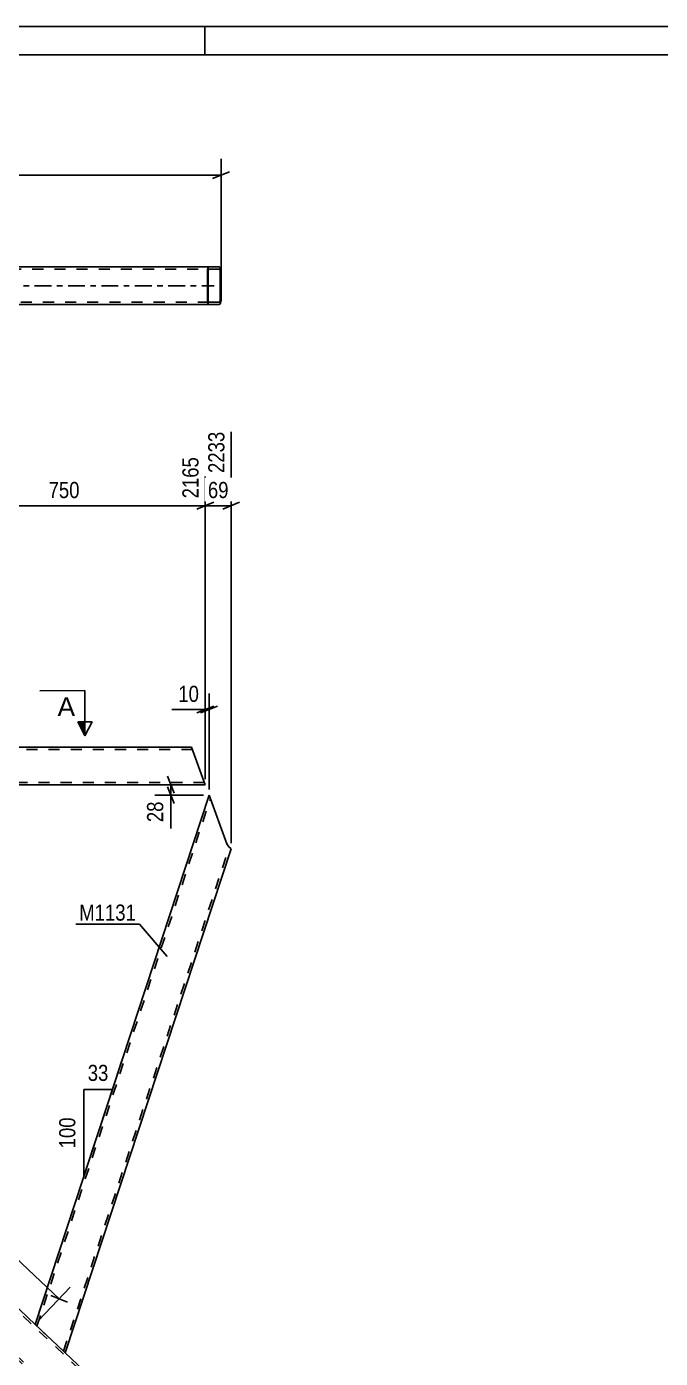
# Model space of a CAD drawing. Header units: millimetres. Extents: x 0 to 594, y 0 to 420.
# Drawn here: x 142.4 to 254.7, y 184 to 420 of the extents above; entities that cross this region are included whole.
import ezdxf

# ---------------------------------------------------------------- set-up
doc = ezdxf.new("R2010")
doc.units = ezdxf.units.MM
doc.linetypes.add('DXK_LINE_DOT2', pattern=[3.9198, 1.9599, -1.9599])
doc.linetypes.add('DXK_LINE_DOT3', pattern=[5.9187, 2.979, -0.9799, 0.9799, -0.9799])
doc.styles.add('Arial', font='ARIAL.TTF', dxfattribs={"height": 0.2})
doc.styles.add('Arial Narrow', font='ARIALN.TTF', dxfattribs={"height": 0.2})

# ---------------------------------------------------------------- blocks, each defined once
blk = doc.blocks.new('Unknown-761571251-1162')
at = {"color": 5, "linetype": 'Continuous'}
for p, q in [((594, 420), (0, 420)), ((174, 415), (174, 420)), ((589, 415), (5, 415))]:
    blk.add_line(p, q, dxfattribs=at)
blk = doc.blocks.new('Part-761571251-6997 - 6985')
at = {"color": 7, "linetype": 'DXK_LINE_DOT2'}
for p, q in [((32.54, 376.6), (32.63, 376.91)), ((32.54, 371.54), (32.54, 376.6)), ((32.63, 376.91), (32.87, 377.17)), ((32.87, 377.17), (33.24, 377.34)), ((33.15, 376.76), (33.11, 376.6)), ((33.11, 371.54), (33.11, 376.6)), ((33.28, 376.89), (33.15, 376.76)), ((33.24, 377.34), (33.68, 377.4)), ((33.46, 376.97), (33.28, 376.89)), ((33.68, 377), (33.46, 376.97)), ((47.52, 377.4), (33.68, 377.4)), ((33.68, 377), (174.72, 377)), ((40.91, 377.4), (41.35, 377.34)), ((41.13, 376.97), (40.91, 377)), ((41.32, 376.89), (41.13, 376.97)), ((41.44, 376.76), (41.32, 376.89)), ((41.35, 377.34), (41.72, 377.17)), ((41.49, 376.6), (41.44, 376.76)), ((41.49, 371.54), (41.49, 376.6)), ((41.72, 377.17), (41.97, 376.91)), ((41.97, 376.91), (42.06, 376.6)), ((42.06, 371.54), (42.06, 376.6)), ((129.39, 377.4), (74.85, 377.4)), ((95.52, 377.4), (74.85, 377.4)), ((32.63, 371.23), (32.54, 371.54)), ((32.87, 370.97), (32.63, 371.23)), ((33.24, 370.8), (32.87, 370.97)), ((33.11, 371.54), (33.15, 371.39)), ((33.15, 371.39), (33.28, 371.26)), ((33.68, 370.74), (33.24, 370.8)), ((33.28, 371.26), (33.46, 371.17)), ((33.46, 371.17), (33.68, 371.14)), ((174.72, 371.14), (33.68, 371.14)), ((47.52, 370.74), (33.68, 370.74)), ((40.91, 371.14), (41.13, 371.17)), ((41.35, 370.8), (40.91, 370.74)), ((41.13, 371.17), (41.32, 371.26)), ((41.32, 371.26), (41.44, 371.39)), ((41.72, 370.97), (41.35, 370.8)), ((41.44, 371.39), (41.49, 371.54)), ((41.97, 371.23), (41.72, 370.97)), ((42.06, 371.54), (41.97, 371.23)), ((95.52, 370.74), (74.85, 370.74)), ((129.39, 370.74), (124.32, 370.74))]:
    blk.add_line(p, q, dxfattribs=at)
at = {"color": 2, "linetype": 'Continuous'}
for p, q in [((74.85, 377.4), (47.52, 377.4)), ((124.32, 377.4), (95.52, 377.4)), ((176.56, 377.4), (129.39, 377.4)), ((174.45, 376.91), (174.43, 376.6)), ((174.43, 371.54), (174.43, 376.6)), ((174.51, 377.17), (174.45, 376.91)), ((174.61, 377.34), (174.51, 377.17)), ((174.57, 376.6), (174.59, 376.76)), ((174.57, 371.54), (174.57, 376.6)), ((174.59, 376.76), (174.62, 376.89)), ((174.72, 377.4), (174.61, 377.34)), ((174.62, 376.89), (174.66, 376.97)), ((174.66, 376.97), (174.72, 377)), ((176.56, 377), (174.72, 377)), ((176.67, 377.34), (176.56, 377.4)), ((176.56, 377), (176.62, 376.97)), ((176.62, 376.97), (176.66, 376.89)), ((176.66, 376.89), (176.7, 376.76)), ((176.77, 377.17), (176.67, 377.34)), ((176.7, 376.76), (176.71, 376.6)), ((176.71, 371.54), (176.71, 376.6)), ((176.83, 376.91), (176.77, 377.17)), ((176.85, 376.6), (176.83, 376.91)), ((176.85, 371.54), (176.85, 376.6)), ((74.85, 370.74), (47.52, 370.74)), ((124.32, 370.74), (95.52, 370.74)), ((176.56, 370.74), (129.39, 370.74)), ((174.43, 371.54), (174.45, 371.23)), ((174.45, 371.23), (174.51, 370.97)), ((174.51, 370.97), (174.61, 370.8)), ((174.59, 371.39), (174.57, 371.54)), ((174.62, 371.26), (174.59, 371.39)), ((174.61, 370.8), (174.72, 370.74)), ((174.66, 371.17), (174.62, 371.26)), ((174.72, 371.14), (174.66, 371.17)), ((176.56, 371.14), (174.72, 371.14)), ((176.62, 371.17), (176.56, 371.14)), ((176.56, 370.74), (176.67, 370.8)), ((176.66, 371.26), (176.62, 371.17)), ((176.7, 371.39), (176.66, 371.26)), ((176.67, 370.8), (176.77, 370.97)), ((176.71, 371.54), (176.7, 371.39)), ((176.77, 370.97), (176.83, 371.23)), ((176.83, 371.23), (176.85, 371.54))]:
    blk.add_line(p, q, dxfattribs=at)
at = {"color": 7, "linetype": 'DXK_LINE_DOT3'}
blk.add_line((37.3, 374.07), (175.64, 374.07), dxfattribs=at)
blk = doc.blocks.new('Part-761571251-5492 - 5487')
at = {"color": 2, "linetype": 'Continuous'}
for p, q in [((42.48, 276.84), (39.28, 285.63)), ((39.28, 285.63), (42.89, 285.63)), ((42.89, 285.63), (143.93, 189.99)), ((141.63, 182.99), (42.48, 276.84)), ((246.13, 93.26), (149.28, 184.93)), ((246.64, 83.59), (146.98, 177.93)), ((245.3, 92.83), (245.37, 92.87)), ((245.83, 93.15), (245.37, 92.87)), ((245.83, 93.15), (246.13, 93.26)), ((244.87, 91.1), (244.78, 91.72)), ((247.61, 83.59), (244.87, 91.1))]:
    blk.add_line(p, q, dxfattribs=at)
at = {"color": 7, "linetype": 'DXK_LINE_DOT2'}
for p, q in [((245.73, 93.09), (42.31, 285.63)), ((247.23, 83.59), (42.17, 277.68)), ((149.28, 184.93), (143.93, 189.99)), ((146.98, 177.93), (141.63, 182.99)), ((245.37, 92.87), (245.3, 92.83)), ((245.3, 92.83), (245.37, 92.87)), ((245.37, 92.87), (245.3, 92.83)), ((245.88, 93.17), (245.83, 93.15)), ((244.78, 91.72), (244.87, 91.1)), ((244.87, 91.1), (244.78, 91.72)), ((244.78, 91.72), (244.87, 91.1)), ((247.61, 83.59), (246.64, 83.59)), ((247.58, 83.59), (247.61, 83.59))]:
    blk.add_line(p, q, dxfattribs=at)
at = {"color": 2, "linetype": 'Continuous'}
blk.add_arc((246.38, 91.65), 1.6, 132.5, 177.5, dxfattribs=at)
at = {"color": 7, "linetype": 'DXK_LINE_DOT2'}
blk.add_arc((246.38, 91.65), 1.6, 132.5, 177.5, dxfattribs=at)
blk.add_arc((246.38, 91.65), 1.6, 132.5, 177.5, dxfattribs=at)
blk.add_arc((246.38, 91.65), 1.6, 132.5, 177.5, dxfattribs=at)
blk = doc.blocks.new('Part-761571251-5493 - 5487')
at = {"color": 2, "linetype": 'Continuous'}
for p, q in [((143.93, 189.99), (174.74, 283.78)), ((177.88, 275.15), (174.74, 283.78)), ((149.28, 184.93), (178.65, 274.3)), ((178.21, 274.62), (177.88, 275.15)), ((178.59, 274.34), (178.21, 274.62)), ((178.65, 274.3), (178.59, 274.34)), ((148.88, 185.3), (143.93, 189.99)), ((149.28, 184.93), (148.88, 185.3))]:
    blk.add_line(p, q, dxfattribs=at)
at = {"color": 7, "linetype": 'DXK_LINE_DOT2'}
for p, q in [((144.25, 189.69), (174.97, 283.17)), ((148.96, 185.23), (178.31, 274.55)), ((178.12, 274.77), (178.21, 274.62)), ((178.21, 274.62), (178.23, 274.61)), ((178.21, 274.62), (178.23, 274.61)), ((178.21, 274.62), (178.23, 274.61)), ((178.21, 274.62), (178.21, 274.62)), ((178.23, 274.61), (178.28, 274.57)), ((178.23, 274.61), (178.28, 274.57)), ((178.31, 274.55), (178.28, 274.57)), ((178.28, 274.57), (178.31, 274.55))]:
    blk.add_line(p, q, dxfattribs=at)
blk = doc.blocks.new('Part-761571251-5499 - 5487')
at = {"color": 2, "linetype": 'Continuous'}
for p, q in [((38.57, 286.12), (29.76, 292.29)), ((31.08, 292.29), (29.76, 292.29)), ((79.08, 292.29), (33.54, 292.29)), ((120.74, 292.29), (81.55, 292.29)), ((171.65, 292.29), (121.54, 292.29)), ((174.07, 285.63), (171.65, 292.29)), ((39.28, 285.63), (38.57, 286.12)), ((174.07, 285.63), (42.89, 285.63))]:
    blk.add_line(p, q, dxfattribs=at)
at = {"color": 7, "linetype": 'DXK_LINE_DOT2'}
for p, q in [((171.79, 291.89), (30.33, 291.89)), ((33.54, 292.29), (31.08, 292.29)), ((81.55, 292.29), (79.08, 292.29)), ((121.54, 292.29), (120.74, 292.29)), ((171.8, 291.86), (171.79, 291.89)), ((173.93, 286.03), (38.71, 286.03)), ((42.89, 285.63), (39.28, 285.63))]:
    blk.add_line(p, q, dxfattribs=at)
blk = doc.blocks.new('StraightDimension-761571251-7125 - 6985')
at = {"color": 7, "linetype": 'Continuous'}
for p, q in [((28.35, 394.29), (25.35, 393.09)), ((26.85, 385.07), (26.85, 396.54)), ((175.35, 393.09), (178.35, 394.29)), ((176.85, 375.07), (176.85, 396.54)), ((26.85, 393.69), (176.85, 393.69))]:
    blk.add_line(p, q, dxfattribs=at)
at = {"color": 0}
blk.add_wipeout([(106.11, 394.44), (106.11, 398.64), (97.6, 398.64), (97.6, 394.44)], dxfattribs=at)
at = {"color": 3, "style": 'Arial Narrow'}
blk.add_text('2250', height=2.863, dxfattribs=at).set_placement((98.2, 395.04))
blk = doc.blocks.new('StraightDimension-761571251-6127 - 5487')
at = {"color": 7, "linetype": 'Continuous'}
for p, q in [((124.06, 319.29), (124.06, 343.7)), ((174.07, 286.63), (174.07, 343.7)), ((125.56, 335.69), (122.56, 334.49)), ((172.57, 334.49), (175.57, 335.69)), ((124.06, 335.09), (174.07, 335.09))]:
    blk.add_line(p, q, dxfattribs=at)
at = {"color": 0, "linetype": 'Continuous'}
blk.add_wipeout([(173.47, 344.3), (169.27, 344.3), (169.27, 335.79), (173.47, 335.79)], dxfattribs=at)
at = {"color": 0}
blk.add_wipeout([(152.41, 335.84), (152.41, 340.04), (145.72, 340.04), (145.72, 335.84)], dxfattribs=at)
at = {"color": 3, "linetype": 'Continuous', "style": 'Arial Narrow'}
blk.add_text('2165', height=2.863, rotation=90.0002, dxfattribs=at).set_placement((172.87, 336.39))
at = {"color": 3, "style": 'Arial Narrow'}
blk.add_text('750', height=2.863, dxfattribs=at).set_placement((146.32, 336.44))
blk = doc.blocks.new('StraightDimension-761571251-6189 - 5487')
at = {"color": 7, "linetype": 'Continuous'}
for p, q in [((174.07, 286.63), (174.07, 301.81)), ((174.74, 284.78), (174.74, 301.81)), ((172.57, 298.36), (175.57, 299.56)), ((176.24, 299.56), (173.24, 298.36)), ((174.07, 298.96), (174.74, 298.96))]:
    blk.add_line(p, q, dxfattribs=at)
at = {"color": 0}
blk.add_wipeout([(173.55, 299.71), (173.55, 303.91), (168.69, 303.91), (168.69, 299.71)], dxfattribs=at)
at = {"color": 7, "linetype": 'Continuous'}
blk.add_line((174.07, 298.96), (168.17, 298.96), dxfattribs=at)
blk.add_line((174.07, 298.96), (168.17, 298.96), dxfattribs=at)
at = {"color": 3, "style": 'Arial Narrow'}
blk.add_text('10', height=2.863, dxfattribs=at).set_placement((169.29, 300.31))
blk = doc.blocks.new('StraightDimension-761571251-7179 - 5487')
at = {"color": 7, "linetype": 'Continuous'}
for p, q in [((43.57, 286.35), (49.11, 292.2)), ((48.65, 289.54), (45.65, 290.73)), ((47.15, 290.13), (148.19, 194.5)), ((144.61, 190.72), (150.15, 196.57)), ((146.69, 195.1), (149.69, 193.9))]:
    blk.add_line(p, q, dxfattribs=at)
at = {"color": 0}
blk.add_wipeout([(101.28, 239.94), (104.17, 242.99), (97.98, 248.84), (95.1, 245.79)], dxfattribs=at)
at = {"color": 3, "style": 'Arial Narrow'}
blk.add_text('2087', height=2.863, rotation=-43.4245, dxfattribs=at).set_placement((95.94, 245.81))
blk = doc.blocks.new('AngleDimension-761571251-7325 - 5487')
at = {"color": 7, "linetype": 'Continuous'}
for p, q in [((159.23, 236.56), (157.61, 231.63)), ((152.55, 231.63), (157.61, 231.63)), ((152.55, 216.24), (157.61, 231.63)), ((152.55, 216.24), (152.55, 231.63))]:
    blk.add_line(p, q, dxfattribs=at)
at = {"color": 0}
for points in [[(157.51, 232.53), (157.51, 236.73), (152.65, 236.73), (152.65, 232.53)], [(151.65, 227.27), (147.45, 227.27), (147.45, 220.59), (151.65, 220.59)]]:
    blk.add_wipeout(points, dxfattribs=at)
at = {"color": 3, "style": 'Arial Narrow'}
blk.add_text('33', height=2.863, dxfattribs=at).set_placement((153.25, 233.13))
blk.add_text('100', height=2.863, rotation=90.0002, dxfattribs=at).set_placement((151.05, 221.19))
blk = doc.blocks.new('StraightDimension-761571251-6126 - 5487')
at = {"color": 7, "linetype": 'Continuous'}
for p, q in [((178.65, 275.3), (178.65, 348.2)), ((174.07, 286.63), (174.07, 343.7)), ((172.57, 334.49), (175.57, 335.69)), ((180.15, 335.69), (177.15, 334.49)), ((174.07, 335.09), (178.65, 335.09))]:
    blk.add_line(p, q, dxfattribs=at)
at = {"color": 0}
blk.add_wipeout([(178.79, 335.84), (178.79, 340.04), (173.93, 340.04), (173.93, 335.84)], dxfattribs=at)
at = {"color": 0, "linetype": 'Continuous'}
blk.add_wipeout([(178.05, 348.8), (173.85, 348.8), (173.85, 340.29), (178.05, 340.29)], dxfattribs=at)
at = {"color": 3, "linetype": 'Continuous', "style": 'Arial Narrow'}
blk.add_text('2233', height=2.863, rotation=90.0002, dxfattribs=at).set_placement((177.45, 340.89))
at = {"color": 3, "style": 'Arial Narrow'}
blk.add_text('69', height=2.863, dxfattribs=at).set_placement((174.53, 336.44))
blk = doc.blocks.new('StraightDimension-761571251-6200 - 5487')
at = {"color": 7, "linetype": 'Continuous'}
for p, q in [((173.07, 285.63), (165.11, 285.63)), ((167.36, 287.13), (168.56, 284.13)), ((167.96, 283.78), (167.96, 285.63)), ((173.74, 283.78), (165.11, 283.78)), ((168.56, 282.28), (167.36, 285.28))]:
    blk.add_line(p, q, dxfattribs=at)
at = {"color": 0}
blk.add_wipeout([(167.21, 283.26), (163.01, 283.26), (163.01, 278.4), (167.21, 278.4)], dxfattribs=at)
at = {"color": 7, "linetype": 'Continuous'}
blk.add_line((167.96, 283.78), (167.96, 277.88), dxfattribs=at)
blk.add_line((167.96, 283.78), (167.96, 277.88), dxfattribs=at)
at = {"color": 3, "style": 'Arial Narrow'}
blk.add_text('28', height=2.863, rotation=90.0002, dxfattribs=at).set_placement((166.61, 279))
blk = doc.blocks.new('Mark-761571251-5530 - 5487')
at = {"color": 0}
blk.add_wipeout([(161.8, 261.54), (161.8, 264.54), (151.74, 264.54), (151.74, 261.54)], dxfattribs=at)
blk.add_wipeout([(161.8, 261.54), (161.8, 264.54), (151.74, 264.54), (151.74, 261.54)], dxfattribs=at)
at = {"color": 30, "linetype": 'Continuous'}
for p in [(151.14, 260.94), (167.3, 255.19)]:
    blk.add_line(p, (162.4, 260.94), dxfattribs=at)
at = {"color": 3, "style": 'Arial Narrow'}
blk.add_text('M1131', height=2.863, dxfattribs=at).set_placement((151.74, 261.54))
blk = doc.blocks.new('SectionMark-761571251-7012 - 5487')
at = {"color": 6, "linetype": 'Continuous'}
for p, q in [((17.24, 302.25), (17.24, 294.25)), ((152.76, 302.31), (152.76, 294.31)), ((17.24, 294.25), (15.99, 296.75)), ((154.01, 296.81), (152.76, 294.31))]:
    blk.add_line(p, q, dxfattribs=at)
at = {"color": 0, "linetype": 'Continuous'}
for points in [[(22.1, 297.75), (22.1, 301.25), (18.99, 301.25), (18.99, 297.75)], [(151.01, 297.81), (151.01, 301.31), (147.9, 301.3), (147.9, 297.8)]]:
    blk.add_wipeout(points, dxfattribs=at)
at = {"linetype": 'Continuous'}
for points in [[(17.24, 296.75), (18.49, 296.75), (17.24, 294.25)], [(151.51, 296.81), (152.76, 296.81), (152.76, 294.31)]]:
    blk.add_hatch(color=6, dxfattribs=at).paths.add_polyline_path(points)
at = {"color": 6, "linetype": 'Continuous'}
for p, q in [((17.24, 302.25), (25.24, 302.25)), ((152.76, 302.31), (144.76, 302.3)), ((18.49, 296.75), (15.99, 296.75)), ((17.24, 294.25), (18.49, 296.75)), ((151.51, 296.81), (154.01, 296.81)), ((152.76, 294.31), (151.51, 296.81))]:
    blk.add_line(p, q, dxfattribs=at)
at = {"color": 3, "linetype": 'Continuous', "style": 'Arial'}
for p in [(18.99, 297.75), (147.9, 297.8)]:
    blk.add_text('A', height=3.34, rotation=0.0229, dxfattribs=at).set_placement(p)

msp = doc.modelspace()

# ---------------------------------------------------------------- block references
for name in ['Unknown-761571251-1162', 'Part-761571251-6997 - 6985', 'Part-761571251-5499 - 5487', 'Part-761571251-5492 - 5487', 'Part-761571251-5493 - 5487']:
    msp.add_blockref(name, (0, 0))

# ---------------------------------------------------------------- next in the draw order: block references
for name in ['StraightDimension-761571251-7125 - 6985', 'StraightDimension-761571251-6127 - 5487']:
    msp.add_blockref(name, (0, 0))

# ---------------------------------------------------------------- next in the draw order: block references
for name in ['SectionMark-761571251-7012 - 5487', 'StraightDimension-761571251-6189 - 5487', 'StraightDimension-761571251-7179 - 5487']:
    msp.add_blockref(name, (0, 0))

# ---------------------------------------------------------------- next in the draw order: block references
for name in ['StraightDimension-761571251-6126 - 5487', 'Mark-761571251-5530 - 5487', 'AngleDimension-761571251-7325 - 5487']:
    msp.add_blockref(name, (0, 0))

# ---------------------------------------------------------------- next in the draw order: block references
msp.add_blockref('StraightDimension-761571251-6200 - 5487', (0, 0))

doc.saveas('drawing.dxf')
